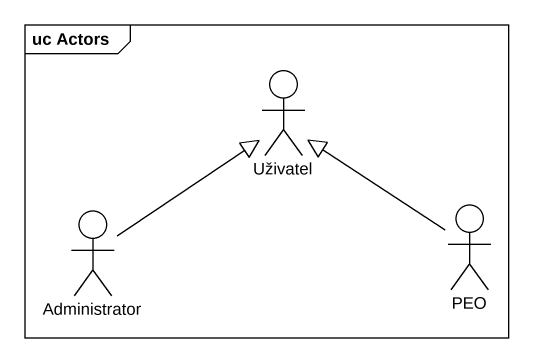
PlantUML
@startuml
mainframe uc Actors
actor Uživatel
actor Administrator
actor PEO
Administrator -up-|> Uživatel
PEO -up-|> Uživatel
@enduml
